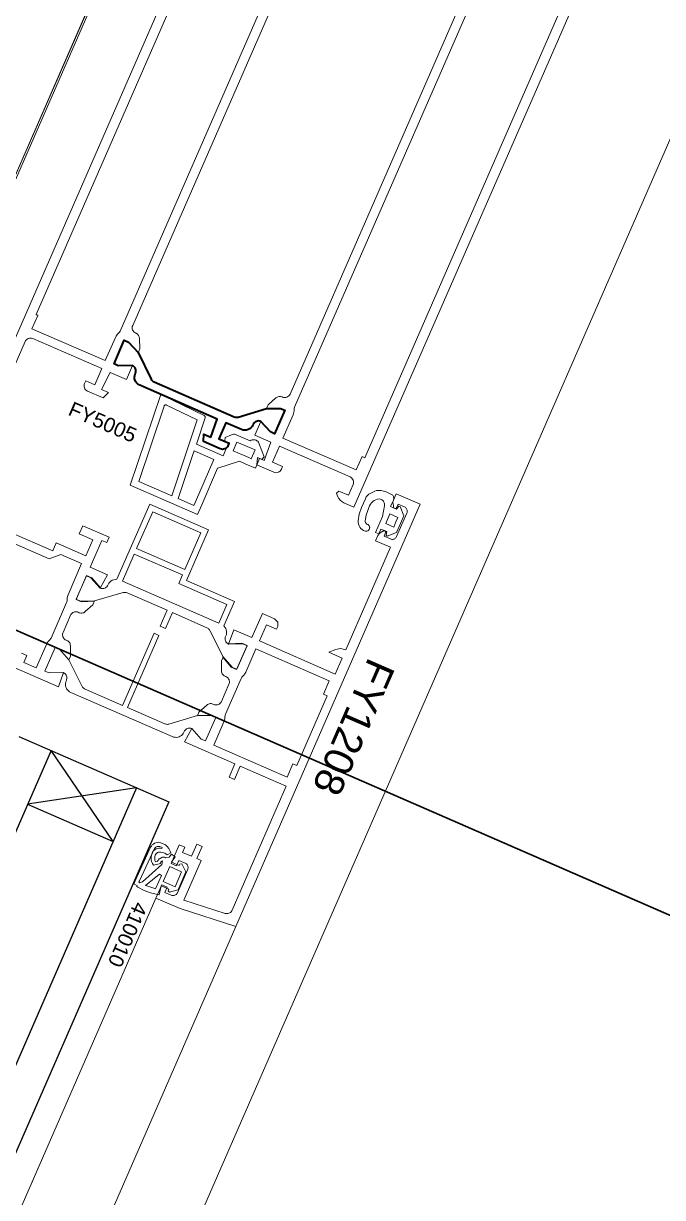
# Model space of a CAD drawing. Header units: millimetres. Extents: x -50172 to 90294, y -80883 to 956680.
# Drawn here: x 8284.1 to 8393.6, y -8706.2 to -8504.9 of the extents above; entities that cross this region are included whole.
import ezdxf
from ezdxf.enums import TextEntityAlignment as Align

# ---------------------------------------------------------------- set-up
doc = ezdxf.new("R2010")
doc.units = ezdxf.units.MM
doc.header["$MEASUREMENT"] = 0
doc.linetypes.add('Dot & Dashed', pattern=[670.277762, 352.777767, -176.388884, 0, -141.111112])
for name, color, linetype, lineweight in [('0_Pen_No__2', 8, 'Continuous', 15), ('0_Pen_No__5', 7, 'Continuous', 25), ('0_Pen_No__6', 7, 'Continuous', 35), ('0_Pen_No__7', 7, 'Continuous', 35), ('0_Pen_No__9', 7, 'Continuous', 13), ('New_A-20-M_Roof_Pen_No__93', 8, 'Continuous', 13), ('New_A-25-M_Curtain_Wall_Pen_No__90', 8, 'Continuous', 20), ('New_A-25-M_Wall_Ext_Pen_No__87', 8, 'Continuous', 20), ('New_ArchiCAD Windows_Pen_No__3', 7, 'Continuous', 18)]:
    doc.layers.add(name, color=color, linetype=linetype, lineweight=lineweight)
for name, color, linetype in [('A-15-MG_Structural_Grid', 7, 'Continuous'), ('New_A-20-M_Roof', 7, 'Continuous'), ('New_A-25-M_Curtain_Wall', 7, 'Continuous'), ('New_A-25-M_Wall_Ext', 7, 'Continuous'), ('New_ArchiCAD Windows', 7, 'Continuous')]:
    doc.layers.add(name, color=color, linetype=linetype)
for name, color, linetype, lineweight, true_color in [('A-15-MG_Structural_Grid_Pen_No__163', 7, 'Continuous', 0, 0x750077), ('New_A-25-M_Curtain_Wall_Pen_No__69', 7, 'Continuous', 20, 0x606060), ('New_ArchiCAD Windows_Pen_No__23', 7, 'Continuous', 30, 0x2a2a2a)]:
    doc.layers.add(name, color=color, linetype=linetype, lineweight=lineweight, true_color=true_color)
doc.styles.add('GENERATED_STYLE_3', font='')
doc.styles.add('GENERATED_STYLE_4', font='')
doc.styles.get('GENERATED_STYLE_3').set_extended_font_data('Arial')
doc.styles.get('GENERATED_STYLE_4').set_extended_font_data('Swis721 BT')

# ---------------------------------------------------------------- blocks, each defined once
blk = doc.blocks.new('Wall_2_1', base_point=(10092.6, -4631.3))
at = {"layer": 'New_A-25-M_Wall_Ext_Pen_No__87', "linetype": 'Continuous', "flags": 128}
for points in [[(10000.93, -4591.33), (2142.47, -22613.27)], [(2234.14, -22653.24), (10092.6, -4631.3)]]:
    blk.add_lwpolyline(points, dxfattribs=at)
blk = doc.blocks.new('Wall_4_1', base_point=(9982.59, -4632.6))
at = {"layer": 'New_A-25-M_Wall_Ext_Pen_No__87', "linetype": 'Continuous', "flags": 128}
blk.add_lwpolyline([(4871.77, -16353.33), (9982.59, -4632.6)], dxfattribs=at)
blk = doc.blocks.new('Triple Window 19_2')
at = {"layer": 'New_ArchiCAD Windows_Pen_No__23', "linetype": 'Continuous'}
blk.add_line((662.5, -190), (662.5, 0), dxfattribs=at)
at = {"layer": 'New_ArchiCAD Windows_Pen_No__3', "linetype": 'Continuous'}
blk.add_line((-182, 0), (662.5, 0), dxfattribs=at)
blk = doc.blocks.new('Wall_239_1', base_point=(10165.92, -4712.54))
at = {"layer": 'New_ArchiCAD Windows', "color": 251, "linetype": 'Continuous', "lineweight": 20, "true_color": 0x606060, "xscale": -1, "zscale": 1000, "rotation": 66.44041158399281}
blk.add_blockref('Triple Window 19_2', (8518.96, -7989.17), dxfattribs=at)
blk = doc.blocks.new('Morph_2_1')
at = {"layer": 'New_A-20-M_Roof_Pen_No__93', "linetype": 'Continuous', "flags": 128}
blk.add_lwpolyline([(2064.53, -22792.01), (10012.82, -4564.06)], dxfattribs=at)
blk = doc.blocks.new('Standard grid marker')
at = {"layer": 'A-15-MG_Structural_Grid_Pen_No__163', "linetype": 'Continuous'}
blk.add_circle((31225.95, 0), 500, dxfattribs=at)
at = {"layer": 'A-15-MG_Structural_Grid_Pen_No__163', "style": 'GENERATED_STYLE_4'}
for tag, p in [('AC_MarkerText_1_0', (-500, 41.18)), ('AC_MarkerText_1_1', (31225.95, 41.18))]:
    blk.add_attdef(tag, text='', height=350, rotation=90, dxfattribs=at).set_placement(p, align=Align.MIDDLE_CENTER)
blk = doc.blocks.new('Beam_8_1', base_point=(10000.93, -4591.33))
at = {"layer": 'New_A-25-M_Curtain_Wall_Pen_No__69', "linetype": 'Dot & Dashed'}
blk.add_line((10000.93, -4591.33), (2142.47, -22613.27), dxfattribs=at)
at = {"layer": 'New_A-25-M_Curtain_Wall_Pen_No__90', "linetype": 'Continuous'}
blk.add_line((10000.93, -4591.33), (2142.47, -22613.27), dxfattribs=at)

msp = doc.modelspace()

# ---------------------------------------------------------------- linework, layer by layer
at = {"layer": '0_Pen_No__2', "linetype": 'Continuous', "flags": 128}
for points in [[(8335.3, -8438.2), (8271.35, -8584.86)], [(8324.53, -8610.77), (8337.54, -8616.45), (8338.74, -8613.7), (8336.43, -8612.69), (8337.63, -8612.22), (8338.4, -8612.08), (8339.16, -8612.25), (8339.34, -8612.32), (8347.02, -8594.72), (8344.45, -8593.6), (8344.84, -8592.7), (8344.92, -8592.56), (8345.01, -8592.44), (8345.12, -8592.33), (8345.24, -8592.24), (8345.92, -8591.83), (8346.2, -8592.08), (8345.89, -8592.81), (8346.99, -8593.29), (8347.1, -8593.33), (8347.23, -8593.36), (8347.35, -8593.36), (8347.48, -8593.34), (8347.6, -8593.3), (8347.71, -8593.25), (8347.81, -8593.18), (8347.9, -8593.09), (8347.98, -8592.99), (8348.04, -8592.88), (8349.8, -8588.85), (8349.84, -8588.73), (8349.86, -8588.6), (8349.86, -8588.48), (8349.84, -8588.35), (8349.81, -8588.23), (8349.75, -8588.12), (8349.68, -8588.02), (8349.59, -8587.93), (8349.49, -8587.85), (8349.38, -8587.79), (8348.28, -8587.31), (8347.96, -8588.05), (8347.58, -8588.01), (8347.43, -8587.23), (8347.41, -8587.08), (8347.41, -8586.92), (8347.44, -8586.77), (8347.49, -8586.63), (8347.97, -8585.54), (8352.09, -8587.34), (8320.51, -8659.75), (8310.95, -8656.67), (8306.82, -8654.87)], [(8320.27, -8604.01), (8318.45, -8608.19), (8318.63, -8608.42), (8318.76, -8608.64), (8318.86, -8608.89), (8318.91, -8609.14), (8318.92, -8609.4), (8318.88, -8609.66), (8318.79, -8609.91), (8318.75, -8610), (8318.7, -8610.15), (8318.67, -8610.3), (8318.67, -8610.46), (8318.69, -8610.62), (8318.74, -8610.77), (8318.81, -8610.91), (8318.9, -8611.04), (8319.01, -8611.15), (8319.13, -8611.24), (8319.27, -8611.32), (8319.29, -8611.27), (8321.52, -8611.15), (8322.44, -8611.55), (8320.64, -8615.68), (8319.72, -8615.28), (8318.29, -8613.56), (8318.31, -8613.52), (8316.05, -8608.97), (8315.98, -8608.85), (8315.89, -8608.74), (8315.79, -8608.64), (8315.68, -8608.56), (8315.55, -8608.5), (8309.63, -8605.91), (8308.43, -8608.66), (8307.51, -8608.26), (8308.71, -8605.51), (8301.87, -8602.53), (8301.74, -8602.48), (8301.6, -8602.45), (8301.46, -8602.45), (8301.32, -8602.46), (8301.18, -8602.49), (8296.31, -8603.92), (8296.29, -8603.97), (8294.06, -8604.09), (8293.14, -8603.69), (8294.94, -8599.56), (8295.86, -8599.96), (8297.29, -8601.68), (8297.27, -8601.72), (8297.42, -8601.78), (8297.57, -8601.8), (8297.73, -8601.81), (8297.89, -8601.78), (8298.04, -8601.74), (8298.18, -8601.67), (8298.31, -8601.58), (8298.42, -8601.47), (8298.51, -8601.35), (8298.59, -8601.21), (8298.63, -8601.12), (8298.75, -8600.89), (8298.92, -8600.68), (8299.11, -8600.51), (8299.33, -8600.37), (8299.58, -8600.28), (8299.83, -8600.23), (8300.12, -8600.19), (8305.74, -8587.31), (8315.82, -8591.7), (8312.03, -8600.41)], [(8281.81, -8592.15), (8289.14, -8595.34), (8289.74, -8593.97), (8294.78, -8596.17), (8295.98, -8593.42), (8293.69, -8592.42), (8294.29, -8591.04), (8298.78, -8593), (8298.38, -8593.92), (8297.56, -8593.56), (8295.56, -8598.14), (8298.49, -8599.42), (8297.27, -8601.72), (8295.65, -8599.93), (8294.92, -8599.61), (8293.16, -8603.64), (8293.9, -8603.96), (8296.31, -8603.92), (8296.03, -8604.57), (8294.71, -8605.75), (8294.58, -8605.85), (8294.44, -8605.93), (8294.29, -8605.98), (8294.12, -8606.01), (8293.96, -8606.01), (8293.8, -8605.98), (8293.65, -8605.93), (8293.5, -8605.86), (8293.35, -8605.81), (8293.2, -8605.78), (8293.04, -8605.78), (8292.89, -8605.8), (8292.74, -8605.85), (8292.6, -8605.92), (8292.47, -8606.01), (8292.35, -8606.12), (8292.26, -8606.24), (8292.19, -8606.38), (8290.91, -8609.31), (8290.86, -8609.46), (8290.83, -8609.62), (8290.83, -8609.77), (8290.85, -8609.93), (8290.89, -8610.08), (8290.96, -8610.22), (8291.05, -8610.35), (8291.16, -8610.46), (8291.29, -8610.56), (8291.42, -8610.63), (8291.57, -8610.69), (8291.71, -8610.77), (8291.84, -8610.87), (8291.95, -8610.99), (8292.04, -8611.12), (8292.11, -8611.27), (8292.15, -8611.43), (8292.17, -8611.59), (8292.19, -8613.37), (8291.91, -8614.01), (8290.3, -8612.21), (8289.56, -8611.89), (8287.81, -8615.93), (8288.54, -8616.24), (8290.96, -8616.21), (8290.1, -8618.67), (8278, -8613.39)], [(8348.69, -8590.64), (8348.02, -8592.17), (8346.42, -8592.8), (8346.24, -8592.66), (8346.34, -8592.03), (8345.33, -8591.59)], [(8283.79, -8612.87), (8284.71, -8613.27), (8284.19, -8614.46), (8286.3, -8615.38), (8288.04, -8611.39), (8288.18, -8611.12), (8288.36, -8610.87), (8288.58, -8610.66), (8288.68, -8610.55), (8288.77, -8610.43), (8288.84, -8610.3), (8291.5, -8604.19), (8291.55, -8604.05), (8291.58, -8603.91), (8291.59, -8603.76), (8291.6, -8603.45), (8291.65, -8603.15), (8291.76, -8602.87), (8294.09, -8597.5), (8290.52, -8595.94), (8288.54, -8596.72), (8281.21, -8593.52)], [(8311.35, -8599.46), (8303.1, -8595.87), (8301.06, -8600.54), (8317.56, -8607.74), (8318.96, -8604.53), (8310.71, -8600.93)], [(8310.71, -8600.93), (8311.35, -8599.46)], [(8312.03, -8600.41), (8320.27, -8604.01)], [(8306.82, -8654.87), (8307.82, -8652.58), (8308.74, -8652.98), (8308.34, -8653.9), (8309.44, -8654.38), (8309.56, -8654.42), (8309.68, -8654.44), (8309.81, -8654.44), (8309.93, -8654.43), (8310.05, -8654.39), (8310.16, -8654.33), (8310.27, -8654.26), (8310.36, -8654.17), (8310.43, -8654.07), (8310.49, -8653.96), (8312.25, -8649.93), (8312.29, -8649.81), (8312.31, -8649.69), (8312.32, -8649.56), (8312.3, -8649.44), (8312.26, -8649.32), (8312.21, -8649.21), (8312.14, -8649.1), (8312.05, -8649.01), (8311.95, -8648.94), (8311.84, -8648.88), (8310.74, -8648.4), (8310.34, -8649.31), (8309.42, -8648.91), (8310.82, -8645.71), (8311.74, -8646.11), (8311.34, -8647.02), (8312.9, -8647.7), (8313.82, -8645.59), (8314.73, -8645.99), (8313.81, -8648.1), (8314.55, -8648.42), (8311.59, -8655.2), (8318.67, -8657.48), (8318.83, -8657.51), (8318.99, -8657.53), (8319.15, -8657.51), (8319.31, -8657.47), (8319.46, -8657.4), (8319.6, -8657.31), (8319.72, -8657.2), (8319.82, -8657.07), (8319.89, -8656.92), (8329.15, -8635.7), (8321.27, -8632.26), (8320.27, -8634.55), (8319.35, -8634.15), (8320.35, -8631.86), (8311.73, -8628.1), (8312.95, -8625.8), (8314.57, -8627.6), (8315.31, -8627.92), (8317.06, -8623.88), (8316.33, -8623.56), (8313.91, -8623.6), (8314.19, -8622.96), (8315.51, -8621.77), (8315.64, -8621.67), (8315.79, -8621.6), (8315.94, -8621.55), (8316.1, -8621.52), (8316.26, -8621.52), (8316.43, -8621.55), (8316.58, -8621.6), (8316.72, -8621.66), (8316.87, -8621.71), (8317.03, -8621.74), (8317.18, -8621.74), (8317.34, -8621.72), (8317.49, -8621.68), (8317.63, -8621.61), (8317.76, -8621.52), (8317.87, -8621.41), (8317.97, -8621.28), (8318.04, -8621.14), (8319.32, -8618.21), (8319.37, -8618.06), (8319.4, -8617.91), (8319.4, -8617.75), (8319.38, -8617.6), (8319.33, -8617.45), (8319.26, -8617.31), (8319.17, -8617.18), (8319.07, -8617.06), (8318.94, -8616.97), (8318.8, -8616.9), (8318.66, -8616.83), (8318.51, -8616.76), (8318.39, -8616.66), (8318.27, -8616.54), (8318.18, -8616.4), (8318.12, -8616.25), (8318.07, -8616.09), (8318.06, -8615.93), (8318.03, -8614.16), (8318.31, -8613.52), (8319.93, -8615.31), (8320.66, -8615.63), (8322.42, -8611.6), (8321.69, -8611.28), (8319.27, -8611.32), (8320.13, -8608.85), (8323.24, -8610.21), (8325.04, -8606.09), (8327.15, -8607.01), (8327.68, -8607.56), (8327.67, -8608.32), (8327.47, -8608.78), (8325.73, -8608.02), (8324.53, -8610.77)]]:
    msp.add_lwpolyline(points, dxfattribs=at)
msp.add_lwpolyline([(8335.97, -8472.3), (8337.3, -8472.89), (8335.57, -8476.87, 0.112281), (8335.4, -8477.77, -0.112281), (8335.31, -8478.2), (8300.67, -8557.64, -0.112281), (8300.41, -8558, 0.112281), (8299.87, -8558.73), (8298.13, -8562.72), (8285.58, -8557.24), (8286.57, -8554.95), (8286.3, -8554.83), (8323.47, -8469.58), (8323.75, -8469.7), (8324.75, -8467.41)], format="xyb", close=True, dxfattribs=at)
for points in [[(8276.6, -8577.33), (8284.39, -8559.45, -0.414214), (8285.71, -8558.94), (8297.53, -8564.09), (8296.34, -8566.84), (8294.78, -8566.16), (8294.58, -8566.62, 0.414214), (8295.09, -8567.94), (8297.8, -8569.12), (8298.68, -8568.19), (8297.48, -8567.67), (8299, -8564.73), (8301.75, -8565.93), (8302.79, -8563.55), (8300.37, -8563.59), (8299.64, -8563.27), (8301.4, -8559.23), (8302.13, -8559.55), (8303.75, -8561.35), (8304.03, -8560.71), (8304, -8558.93, 0.294108), (8303.4, -8558.03), (8303.35, -8558.01, -0.414214), (8302.83, -8556.69), (8336.09, -8480.43, -0.414214)], [(8384.71, -8487.01), (8340.74, -8587.84), (8339, -8587.09, -0.198912), (8337.94, -8585.98), (8337.73, -8585.45), (8338.13, -8585.07), (8339.78, -8585.79), (8340.58, -8583.96, 0.414214), (8340.07, -8582.64), (8327.97, -8577.36), (8326.77, -8580.11), (8328.51, -8580.87), (8328.31, -8581.33, -0.414214), (8326.99, -8581.85), (8324.11, -8580.59), (8324.19, -8579.31), (8325.38, -8579.84), (8326.5, -8576.72), (8323.75, -8575.52), (8324.79, -8573.14), (8326.41, -8574.94), (8327.14, -8575.26), (8328.9, -8571.22), (8328.17, -8570.9), (8325.75, -8570.94), (8326.03, -8570.3), (8327.35, -8569.11, -0.294108), (8328.41, -8568.94), (8328.47, -8568.96, 0.414214), (8329.78, -8568.45), (8363.04, -8492.18, 0.414214)], [(8365.46, -8490.88, 0.112281), (8365.2, -8491.23), (8330.56, -8570.67, 0.112281), (8330.47, -8571.11, -0.112281), (8330.31, -8572), (8328.57, -8575.99), (8341.12, -8581.46), (8342.12, -8579.17), (8342.58, -8579.37), (8379.75, -8494.12), (8379.3, -8493.92), (8380.3, -8491.63), (8368.61, -8486.54)]]:
    msp.add_lwpolyline(points, format="xyb", dxfattribs=at)
for points in [[(8311.75, -8598.55), (8314.51, -8592.22), (8306.26, -8588.62), (8303.5, -8594.95)], [(8306.5, -8609.46), (8307.32, -8609.82), (8301.93, -8622.19), (8308.36, -8625), (8308.49, -8625.04), (8308.63, -8625.07), (8308.77, -8625.08), (8308.9, -8625.07), (8309.04, -8625.04), (8313.92, -8623.58), (8316.33, -8623.56), (8317.06, -8623.88), (8315.31, -8627.92), (8314.57, -8627.6), (8312.95, -8625.8), (8312.81, -8625.75), (8312.65, -8625.72), (8312.5, -8625.72), (8312.34, -8625.74), (8312.19, -8625.79), (8312.05, -8625.85), (8311.92, -8625.94), (8311.81, -8626.05), (8311.71, -8626.18), (8311.64, -8626.32), (8311.6, -8626.41), (8311.49, -8626.62), (8311.35, -8626.8), (8311.18, -8626.97), (8310.98, -8627.1), (8310.77, -8627.21), (8310.55, -8627.27), (8310.31, -8627.31), (8310.08, -8627.3), (8309.85, -8627.26), (8309.62, -8627.18), (8292.21, -8619.59), (8292, -8619.48), (8291.81, -8619.34), (8291.65, -8619.17), (8291.51, -8618.98), (8291.41, -8618.76), (8291.34, -8618.54), (8291.31, -8618.31), (8291.31, -8618.07), (8291.36, -8617.84), (8291.43, -8617.62), (8291.47, -8617.52), (8291.52, -8617.38), (8291.55, -8617.22), (8291.55, -8617.06), (8291.53, -8616.91), (8291.49, -8616.76), (8291.42, -8616.62), (8291.33, -8616.49), (8291.22, -8616.38), (8291.09, -8616.28), (8290.96, -8616.21), (8288.54, -8616.24), (8287.81, -8615.93), (8289.56, -8611.89), (8290.3, -8612.21), (8291.92, -8613.99), (8294.18, -8618.56), (8294.25, -8618.68), (8294.33, -8618.79), (8294.44, -8618.88), (8294.55, -8618.96), (8294.67, -8619.03), (8301.1, -8621.83)], [(8323.93, -8612.15), (8322.19, -8616.14), (8322.05, -8616.41), (8321.86, -8616.65), (8321.65, -8616.87), (8321.54, -8616.97), (8321.46, -8617.09), (8321.39, -8617.22), (8318.72, -8623.33), (8318.67, -8623.47), (8318.65, -8623.62), (8318.64, -8623.77), (8318.63, -8624.07), (8318.57, -8624.37), (8318.47, -8624.66), (8316.73, -8628.65), (8329.29, -8634.12), (8330.29, -8631.83), (8330.93, -8632.11), (8336.13, -8620.2), (8335.49, -8619.92), (8336.48, -8617.62)]]:
    msp.add_lwpolyline(points, close=True, dxfattribs=at)
at = {"layer": '0_Pen_No__5', "linetype": 'Continuous'}
for p, q in [((8283.34, -8627.18), (8309, -8638.37)), ((8288.84, -8629.57), (8148.97, -8950.32)), ((8299.51, -8645.14), (8288.84, -8629.57)), ((8303.5, -8635.97), (8163.64, -8956.72)), ((8303.5, -8635.97), (8284.84, -8638.74)), ((8309, -8638.37), (8169.14, -8959.12)), ((8284.84, -8638.74), (8299.51, -8645.14))]:
    msp.add_line(p, q, dxfattribs=at)
at = {"layer": '0_Pen_No__6', "linetype": 'Continuous', "flags": 128}
msp.add_lwpolyline([(8325.76, -8570.92), (8328.17, -8570.9), (8328.9, -8571.22), (8327.14, -8575.26), (8326.41, -8574.94), (8324.79, -8573.14, 0.414214), (8323.47, -8573.66), (8323.43, -8573.75, -0.414214), (8321.46, -8574.53), (8318.8, -8573.37), (8317.6, -8576.12), (8319.34, -8576.88), (8319.14, -8577.33, -0.414214), (8317.83, -8577.85), (8314.94, -8576.59), (8315.02, -8575.32), (8316.22, -8575.84), (8317.33, -8572.73), (8304.04, -8566.93, -0.414214), (8303.27, -8564.96), (8303.31, -8564.86, 0.414214), (8302.79, -8563.55), (8300.37, -8563.59), (8299.64, -8563.27), (8301.4, -8559.23), (8302.13, -8559.55), (8303.76, -8561.33), (8306.01, -8565.9, 0.176327), (8306.51, -8566.37), (8320.19, -8572.34, 0.176327), (8320.88, -8572.38)], format="xyb", close=True, dxfattribs=at)
at = {"layer": '0_Pen_No__9', "linetype": 'Continuous'}
for p, q in [((8306.82, -8654.87), (8173.36, -8960.95)), ((8320.51, -8659.75), (8186.65, -8966.75)), ((8165.13, -8979.82), (8286.8, -8700.78))]:
    msp.add_line(p, q, dxfattribs=at)
at = {"layer": '0_Pen_No__9', "linetype": 'Continuous', "flags": 128}
for points in [[(8322.19, -8580.44), (8323.85, -8581.16), (8324.56, -8579.51), (8325.01, -8579.61), (8325.36, -8579.21), (8324.55, -8577.15), (8324.52, -8576.98), (8324.45, -8576.82), (8324.37, -8576.67), (8324.25, -8576.55), (8324.12, -8576.44), (8323.97, -8576.35), (8323.81, -8576.3), (8323.64, -8576.27), (8323.47, -8576.27), (8323.3, -8576.3), (8323.14, -8576.36), (8322.93, -8576.45), (8320.58, -8575.42), (8320.42, -8575.37), (8320.26, -8575.34), (8320.09, -8575.34), (8319.93, -8575.37), (8319.77, -8575.43), (8318.67, -8575.92), (8318.63, -8576.45), (8319.27, -8576.87), (8318.33, -8579.02), (8313.74, -8577.02), (8315.26, -8572.51), (8315.27, -8572.47), (8315.27, -8572.42), (8315.27, -8572.37), (8315.26, -8572.33), (8315.24, -8572.28), (8315.21, -8572.24), (8315.18, -8572.2), (8315.15, -8572.17), (8315.1, -8572.15), (8307.64, -8568.5), (8302.41, -8584.08), (8313.93, -8589.11), (8314.65, -8587.45)], [(8313.02, -8579.16), (8313.36, -8578.17), (8316.75, -8579.64), (8313.57, -8586.92)], [(8313.57, -8586.92), (8313.31, -8587.53), (8310.61, -8586.35), (8313.02, -8579.16)], [(8314.65, -8587.45), (8317.38, -8581.18), (8317.56, -8581.1), (8320.96, -8580.03), (8321.14, -8579.98), (8322.19, -8580.44)], [(8345.33, -8591.59), (8344.97, -8592.41), (8344.42, -8592.17), (8345.62, -8589.42), (8345.96, -8587.61), (8345.97, -8587.44), (8345.96, -8587.27), (8345.92, -8587.11), (8345.86, -8586.96), (8345.77, -8586.82), (8345.66, -8586.69), (8345.53, -8586.59), (8345.38, -8586.51), (8345.22, -8586.46), (8345.06, -8586.43), (8344.76, -8586.48), (8344.47, -8586.58), (8344.2, -8586.72), (8343.96, -8586.89), (8343.74, -8587.11), (8343.56, -8587.35), (8343.42, -8587.62), (8343.15, -8588.24), (8342.83, -8589.19), (8342.67, -8590.18), (8342.67, -8590.28), (8342.68, -8590.37), (8342.71, -8590.46), (8342.76, -8590.55), (8342.81, -8590.62), (8342.88, -8590.69), (8342.96, -8590.75), (8343.05, -8590.79), (8343.14, -8590.83), (8343.22, -8590.89), (8343.3, -8590.97), (8343.35, -8591.05), (8343.4, -8591.15), (8343.42, -8591.25), (8343.43, -8591.35), (8343.42, -8591.46), (8343.4, -8591.56), (8343.35, -8591.65), (8343.3, -8591.74), (8343.22, -8591.81), (8343.14, -8591.87), (8343.05, -8591.92), (8342.95, -8591.95), (8342.84, -8591.96), (8342.74, -8591.95), (8342.64, -8591.93), (8342.38, -8591.82), (8342.14, -8591.67), (8341.93, -8591.48), (8341.75, -8591.26), (8341.61, -8591.02), (8341.51, -8590.75), (8341.46, -8590.47), (8341.46, -8590.19), (8341.65, -8589.02), (8342.03, -8587.9), (8342.69, -8586.39), (8342.85, -8586.09), (8343.06, -8585.83), (8343.31, -8585.6), (8343.6, -8585.42), (8344.29, -8585.1), (8344.62, -8585.01), (8344.95, -8584.97), (8345.39, -8584.99), (8345.82, -8585.07), (8346.23, -8585.22), (8347.07, -8585.59), (8347.18, -8585.64), (8347.28, -8585.72), (8347.37, -8585.81), (8347.44, -8585.91), (8347.5, -8586.03), (8347.53, -8586.15), (8347.55, -8586.27), (8347.55, -8586.4), (8347.53, -8586.52), (8347.49, -8586.64), (8347.01, -8587.74), (8348.02, -8588.18), (8348.41, -8587.68), (8348.64, -8587.72), (8349.27, -8589.31), (8348.69, -8590.64)]]:
    msp.add_lwpolyline(points, dxfattribs=at)
for points in [[(8311.87, -8578.84), (8309.51, -8585.87), (8303.89, -8583.42), (8308.23, -8570.5), (8308.25, -8570.46), (8308.28, -8570.41), (8308.31, -8570.38), (8308.36, -8570.34), (8308.4, -8570.32), (8308.45, -8570.31), (8308.5, -8570.3), (8308.55, -8570.3), (8308.6, -8570.31), (8308.65, -8570.33), (8313.87, -8572.88)], [(8322.7, -8579.35), (8320.03, -8578.18), (8320.69, -8576.67), (8323.81, -8578.03), (8323.15, -8579.54)], [(8347.93, -8590.37), (8348.27, -8589.6), (8346.89, -8589), (8346.17, -8590.65), (8347.55, -8591.25)], [(8305.91, -8646.15), (8303.25, -8651.92), (8303.03, -8652.5), (8303.61, -8652.73), (8303.54, -8652.89), (8303.69, -8652.98), (8304.77, -8653.55), (8305.91, -8653.97), (8307.1, -8654.24), (8307.38, -8654.29), (8307.71, -8652.75), (8309.03, -8653.32), (8308.91, -8653.6), (8309.15, -8653.87), (8310.61, -8653.44), (8311.95, -8650.38), (8311.27, -8649.01), (8310.9, -8649.02), (8310.78, -8649.29), (8309.47, -8648.72), (8310.12, -8647.78), (8309.47, -8647.32), (8309.1, -8647.85), (8308.48, -8647.94), (8308.38, -8647.89), (8308.26, -8647.85), (8308.14, -8647.84), (8308.02, -8647.84), (8307.9, -8647.87), (8307.79, -8647.91), (8307.69, -8647.97), (8307.53, -8648.05), (8307.39, -8648.16), (8307.26, -8648.29), (8307.16, -8648.44), (8307.09, -8648.61), (8306.72, -8648.62), (8306.65, -8648.4), (8306.61, -8648.18), (8306.6, -8647.96), (8306.64, -8647.73), (8306.71, -8647.52), (8306.81, -8647.31), (8306.89, -8647.21), (8307, -8647.12), (8307.11, -8647.05), (8307.24, -8647), (8307.37, -8646.98), (8307.51, -8646.98), (8307.64, -8647), (8307.88, -8647.02), (8308.11, -8647.08), (8308.33, -8647.18), (8308.53, -8647.3), (8308.71, -8647.46), (8309.36, -8647.12), (8309.22, -8646.72), (8309.01, -8646.36), (8308.75, -8646.03), (8308.43, -8645.76), (8308.07, -8645.54), (8307.68, -8645.39), (8307.27, -8645.3), (8307.03, -8645.32), (8306.79, -8645.38), (8306.57, -8645.47), (8306.37, -8645.6), (8306.19, -8645.75), (8306.03, -8645.94)], [(8303.97, -8651.93), (8306.58, -8646.34), (8306.68, -8646.23), (8306.79, -8646.14), (8306.92, -8646.07), (8307.05, -8646.02), (8307.19, -8645.99), (8307.34, -8645.99), (8307.48, -8646.01), (8307.62, -8646.05), (8307.75, -8646.11), (8307.87, -8646.2), (8307.8, -8646.35), (8307.56, -8646.31), (8307.33, -8646.31), (8307.09, -8646.35), (8306.87, -8646.43), (8306.66, -8646.54), (8306.47, -8646.69), (8306.31, -8646.86), (8306.15, -8647.18), (8306.05, -8647.53), (8306, -8647.88), (8306.01, -8648.24), (8306.08, -8648.59), (8306.2, -8648.93), (8306.38, -8649.24), (8307.61, -8648.94), (8307.63, -8648.63), (8307.92, -8648.5), (8307.81, -8649.09), (8304.5, -8652.08), (8304.01, -8652.23), (8303.88, -8652.09)], [(8308.06, -8652.03), (8310.08, -8652.91), (8311.2, -8650.34), (8309.18, -8649.46)], [(8306.64, -8653.23), (8306.76, -8653.26), (8307.75, -8651), (8307.44, -8650.77), (8305.03, -8652.68), (8305.26, -8652.78)]]:
    msp.add_lwpolyline(points, close=True, dxfattribs=at)

# ---------------------------------------------------------------- block references
at = {"layer": 'A-15-MG_Structural_Grid', "color": 8, "linetype": 'Continuous', "lineweight": 15, "zscale": 1000, "rotation": 246.440411583993}
msp.add_blockref('Standard grid marker', (20514.68, 19955.36), dxfattribs=at)
at = {"layer": 'New_A-20-M_Roof', "linetype": 'Continuous', "lineweight": 0}
msp.add_blockref('Morph_2_1', (0, 0), dxfattribs=at)
at = {"layer": 'New_A-25-M_Curtain_Wall', "color": 8, "lineweight": 20}
msp.add_blockref('Beam_8_1', (10000.93, -4591.33), dxfattribs=at)
at = {"layer": 'New_A-25-M_Wall_Ext', "color": 250, "lineweight": 50, "true_color": 0x2a2a2a}
for name, p in [('Wall_4_1', (9982.59, -4632.6)), ('Wall_239_1', (10165.92, -4712.54)), ('Wall_2_1', (10092.6, -4631.3))]:
    msp.add_blockref(name, p, dxfattribs=at)

# ---------------------------------------------------------------- texts
at = {"layer": '0_Pen_No__7', "linetype": 'Continuous', "attachment_point": 7, "style": 'GENERATED_STYLE_3'}
for s, insert, char_height, rotation in [('\\A1;{\\fArial|b0|i0|c0|p34;FY5005}', (8291.58, -8571.98), 2.5, 336.4404), ('\\A1;{\\fArial|b0|i0|c0|p34;FY1208}', (8343.23, -8613.35), 5, 246.4404), ('\\A1;{\\fArial|b0|i0|c0|p34;410010}', (8303.13, -8655.29), 2.5, 246.4404)]:
    msp.add_mtext(s, dxfattribs=dict(at, insert=insert, char_height=char_height, rotation=rotation))

doc.saveas('drawing.dxf')
